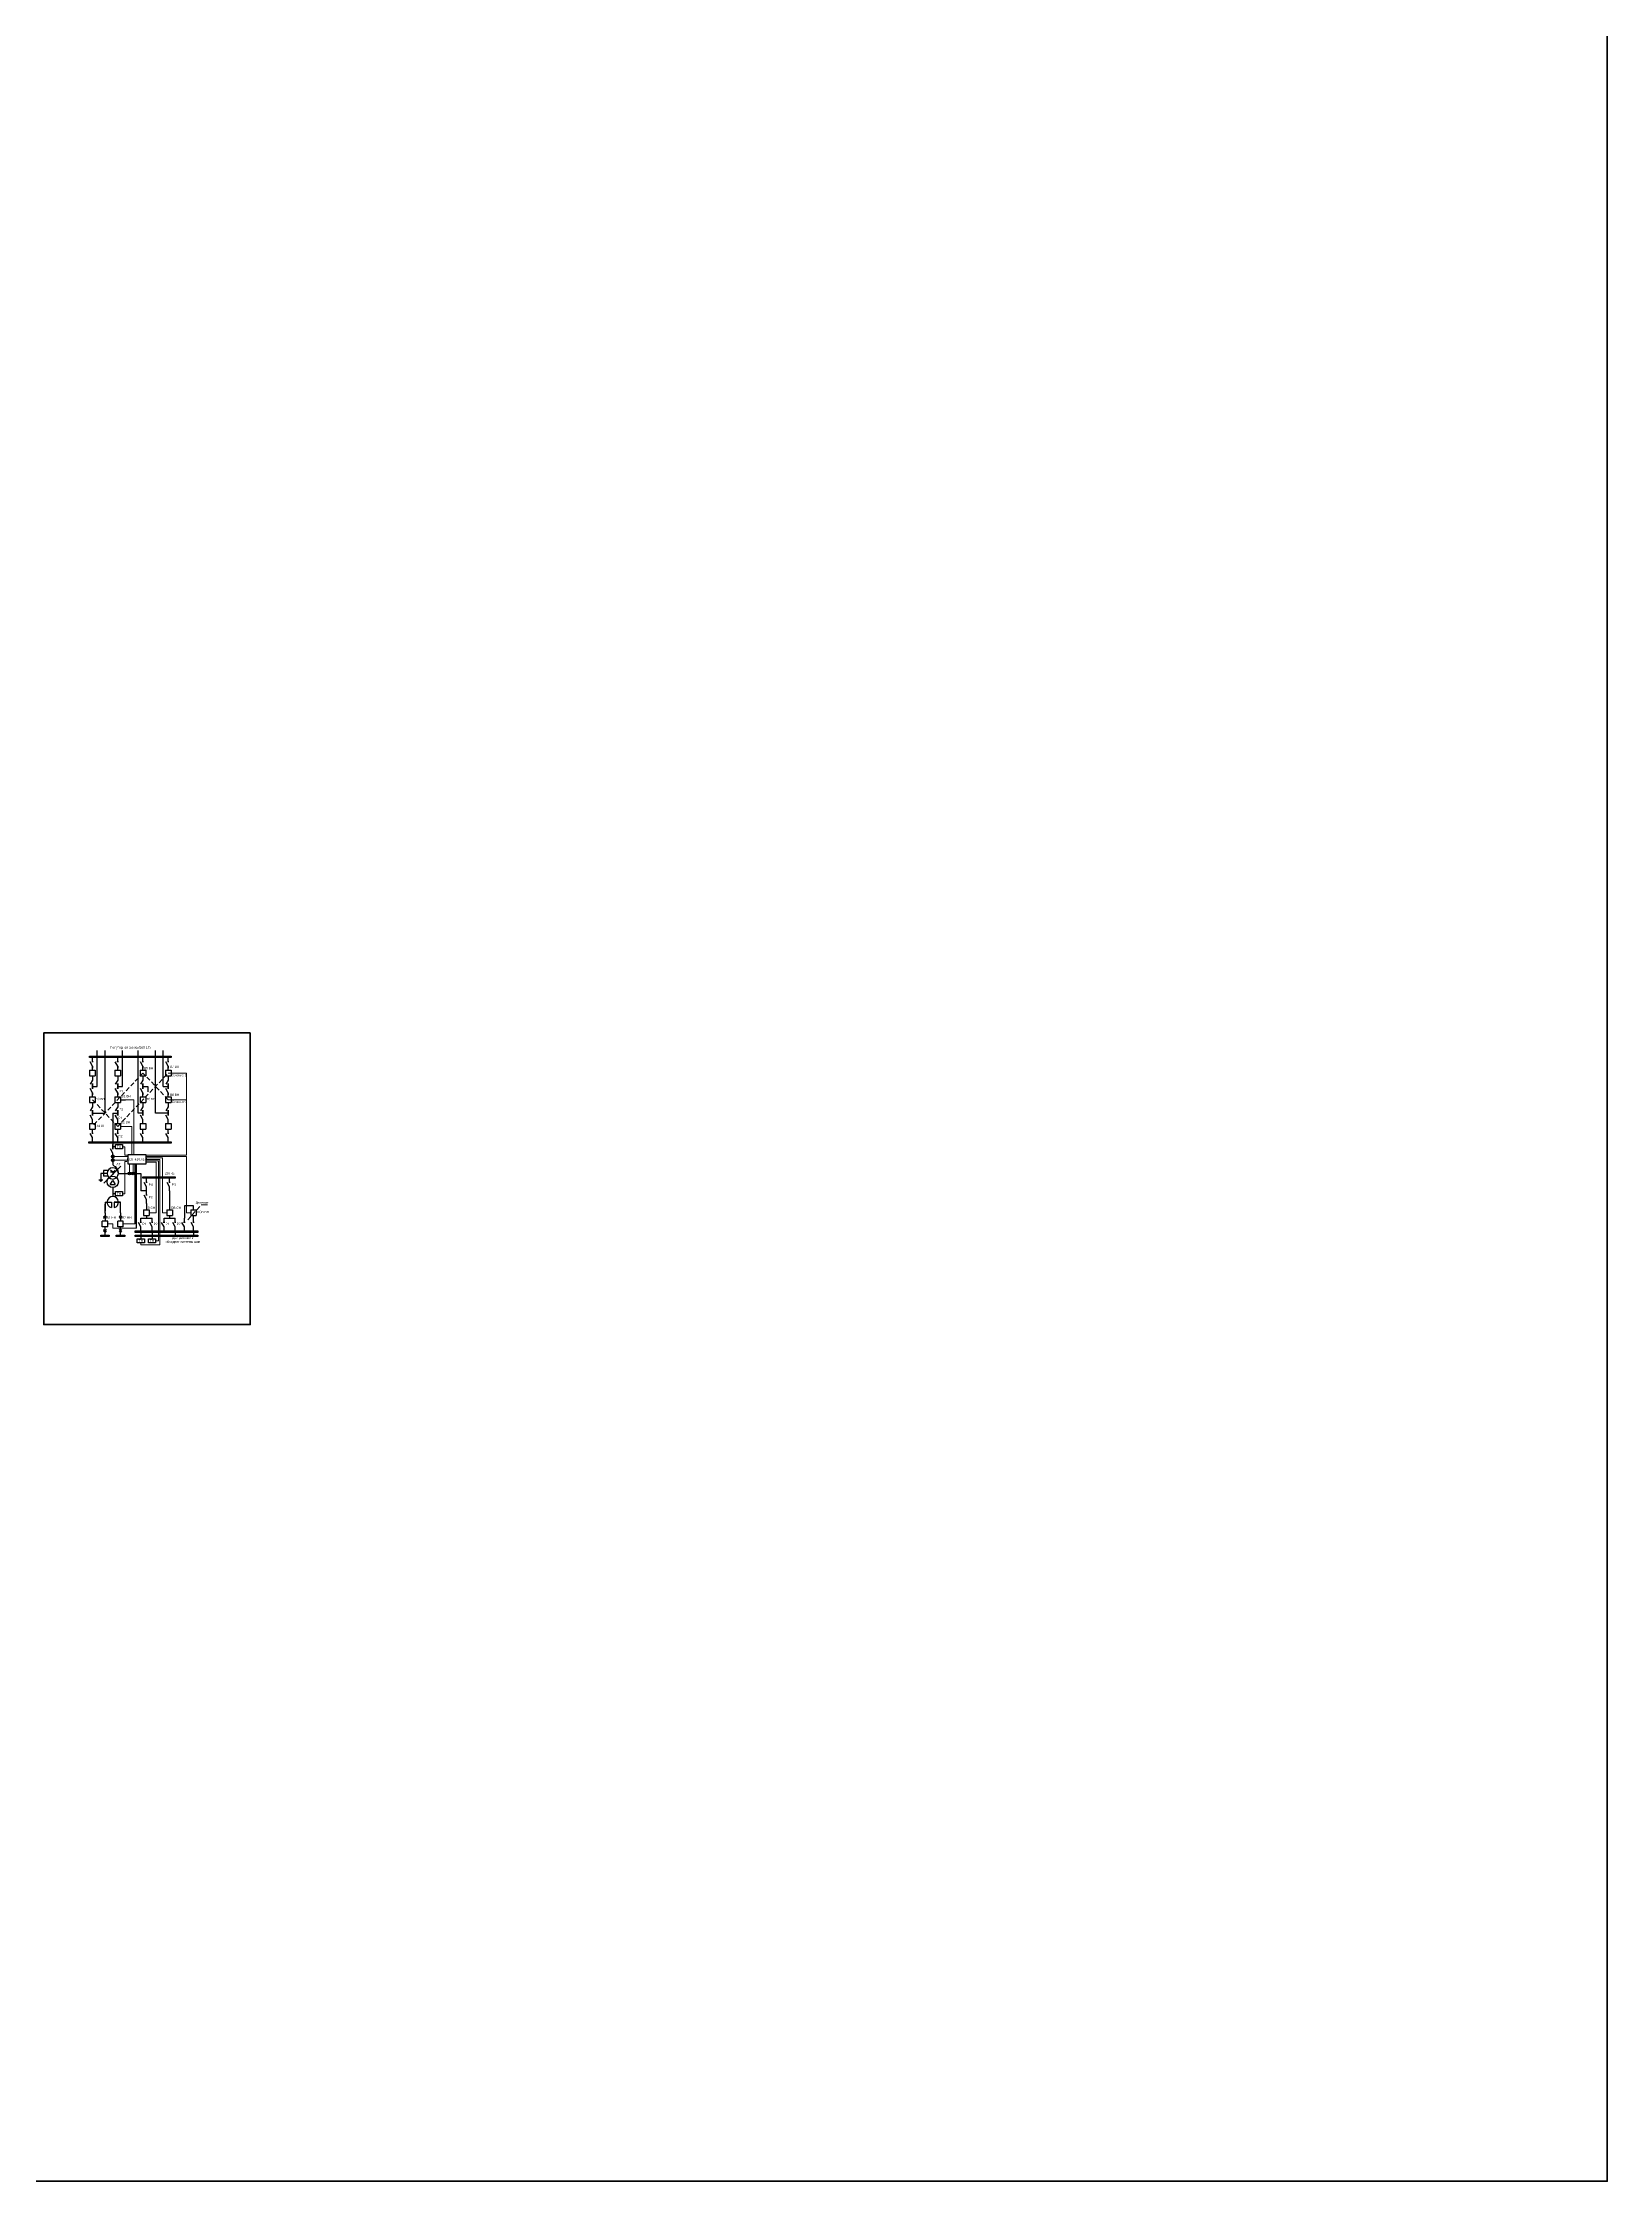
# Model space of a CAD drawing. Header units: millimetres. Extents: x 25558 to 49929, y 1902 to 19390.
# Drawn here: x 47700 to 49929, y 13296 to 16343 of the extents above; entities that cross this region are included whole.
import ezdxf
from ezdxf.enums import TextEntityAlignment as Align

# ---------------------------------------------------------------- set-up
doc = ezdxf.new("R2010")
doc.units = ezdxf.units.MM
doc.linetypes.add('HIDDEN', pattern=[9.525, 6.35, -3.175])
doc.layers.add('Основная', color=7, linetype='Continuous', lineweight=30)
doc.layers.add('Тонкая', color=7, linetype='Continuous', lineweight=5)
doc.styles.add('Narrow', font='ARIALN.TTF')
doc.styles.add('Вывод', font='tahoma.ttf', dxfattribs={"height": 2.5})
doc.styles.add('Компонент', font='ARIALN.TTF', dxfattribs={"height": 3.5})

# ---------------------------------------------------------------- blocks, each defined once
blk = doc.blocks.new('*U23')
at = {"color": 0}
blk.add_line((0, 0), (6, 3.4), dxfattribs=at)
blk = doc.blocks.new('*U11')
at = {"color": 0}
blk.add_line((0, -1), (0, 1), dxfattribs=at)
blk = doc.blocks.new('*U34')
at = {"color": 0}
for p, q in [((0, 3), (0, 9)), ((0, -9), (0, -3))]:
    blk.add_line(p, q, dxfattribs=at)
at = {"color": 0, "ltscale": 0.25, "rotation": 89.99999999999999}
for name, p in [('*U23', (0, -3)), ('*U11', (0, 3))]:
    blk.add_blockref(name, p, dxfattribs=at)
at = {"layer": 'Основная'}
for tag, height, style, p in [('ОУ', 3.5, 'Компонент', (-12, 0)), ('В1', 2.5, 'Вывод', (2, 7)), ('В2', 2.5, 'Вывод', (2, -7))]:
    blk.add_attdef(tag, text='', height=height, dxfattribs=dict(at, style=style)).set_placement(p, align=Align.MIDDLE_CENTER)
blk = doc.blocks.new('*U28')
at = {"color": 0}
for p, q in [((0, 0), (-8, 0)), ((-8, -8), (-8, 0)), ((0, -8), (0, 0)), ((0, -8), (-8, -8))]:
    blk.add_line(p, q, dxfattribs=at)
at = {"layer": 'Основная', "style": 'Компонент'}
blk.add_attdef('ОУ', text='', height=3.5, dxfattribs=at).set_placement((-15, -3), align=Align.MIDDLE_CENTER)
blk = doc.blocks.new('*U35')
at = {"color": 0}
for p, q in [((0, 9), (0, 3)), ((0, -3), (0, -9))]:
    blk.add_line(p, q, dxfattribs=at)
at = {"color": 0, "ltscale": 0.25, "xscale": -1, "rotation": 90}
for name, p in [('*U23', (0, 3)), ('*U11', (0, -3))]:
    blk.add_blockref(name, p, dxfattribs=at)
at = {"layer": 'Основная'}
for tag, height, style, p in [('ОУ', 3.5, 'Компонент', (-12, 0)), ('В2', 2.5, 'Вывод', (2, 7)), ('В1', 2.5, 'Вывод', (2, -7))]:
    blk.add_attdef(tag, text='', height=height, dxfattribs=dict(at, style=style)).set_placement(p, align=Align.MIDDLE_CENTER)
blk = doc.blocks.new('*U26')
at = {"ltscale": 0.25}
blk.add_circle((0, 0), 2, dxfattribs=at)
at = {"layer": 'Основная', "color": 0, "lineweight": 50}
blk.add_line((0, -3), (0, 3), dxfattribs=at)
at = {"layer": 'Основная', "style": 'Компонент'}
blk.add_attdef('ОУ', text='', height=3.5, dxfattribs=at).set_placement((-6, 0), align=Align.MIDDLE_CENTER)
blk = doc.blocks.new('*U40')
at = {"ltscale": 0.25}
for p, q in [((-3.5, -4), (0, 2)), ((0, 2), (3.5, -4)), ((-3.5, -4), (3.5, -4))]:
    blk.add_line(p, q, dxfattribs=at)
blk.add_circle((0, 0), 8, dxfattribs=at)
at = {"layer": 'Основная', "style": 'Компонент'}
blk.add_attdef('ОУ', text='', height=3.5, dxfattribs=at).set_placement((17, 0), align=Align.MIDDLE_CENTER)
blk = doc.blocks.new('*U41')
at = {"ltscale": 0.25}
for p, q in [((0, 0), (-20, 0)), ((14.4, 0), (0, 0))]:
    blk.add_line(p, q, dxfattribs=at)
blk.add_lwpolyline([(-18, 0, 1, 0, 0), (-20, 0, 0, 0, 0)], format="xyseb", dxfattribs=at)
at = {"layer": 'Основная', "style": 'Вывод'}
blk.add_attdef('ОС', text='', height=2.5, dxfattribs=at).set_placement((3, 2), align=Align.MIDDLE_CENTER)
blk = doc.blocks.new('*U42')
at = {"ltscale": 0.25}
for q in [(-3.2, 4.4), (3.2, 4.4), (0, -2), (3.2, 2)]:
    blk.add_line((0, 2), q, dxfattribs=at)
blk.add_circle((0, 0), 8, dxfattribs=at)
blk.add_arc((5.2, -0.2), 13.2, 113.2803, 179.3396, dxfattribs=at)
at = {"layer": 'Основная', "style": 'Компонент'}
blk.add_attdef('ОУ', text='', height=3.5, dxfattribs=at).set_placement((-17, 0), align=Align.MIDDLE_CENTER)
blk = doc.blocks.new('*U43')
at = {"color": 0}
for p, q in [((-3, 0), (3, 0)), ((0, 3), (0, 0)), ((-1.5, -1), (1.5, -1)), ((-0.5, -2), (0.5, -2))]:
    blk.add_line(p, q, dxfattribs=at)
blk = doc.blocks.new('*U943')
at = {"layer": 'Основная', "ltscale": 0.25}
for p, q in [((2, 2), (0, 0)), ((0, 0), (2, -2))]:
    blk.add_line(p, q, dxfattribs=at)
blk = doc.blocks.new('*U32')
at = {"color": 0}
for p, q in [((0, 6), (0, 2)), ((0, 0), (0, -6))]:
    blk.add_line(p, q, dxfattribs=at)
at = {"color": 0, "ltscale": 0.25, "xscale": -1, "rotation": 90}
for p in [(0, 2), (0, 0)]:
    blk.add_blockref('*U943', p, dxfattribs=at)
at = {"layer": 'Основная'}
for tag, height, style, p in [('ОУ2', 3.5, 'Компонент', (-5, 6)), ('В2', 2.5, 'Вывод', (3, 6)), ('ОУ1', 3.5, 'Компонент', (-5, -6)), ('В1', 2.5, 'Вывод', (3, -6))]:
    blk.add_attdef(tag, text='', height=height, dxfattribs=dict(at, style=style)).set_placement(p, align=Align.MIDDLE_CENTER)
blk = doc.blocks.new('*U33')
at = {"color": 0}
for p, q in [((0, 0), (0, 6)), ((0, -6), (0, -2))]:
    blk.add_line(p, q, dxfattribs=at)
at = {"color": 0, "ltscale": 0.25, "rotation": 89.99999999999999}
for p in [(0, 0), (0, -2)]:
    blk.add_blockref('*U943', p, dxfattribs=at)
at = {"layer": 'Основная'}
for tag, height, style, p in [('ОУ1', 3.5, 'Компонент', (-5, 6)), ('В1', 2.5, 'Вывод', (3, 6)), ('ОУ2', 3.5, 'Компонент', (-5, -6)), ('В2', 2.5, 'Вывод', (3, -6))]:
    blk.add_attdef(tag, text='', height=height, dxfattribs=dict(at, style=style)).set_placement(p, align=Align.MIDDLE_CENTER)
blk = doc.blocks.new('*U20')
at = {"ltscale": 0.25}
blk.add_circle((0, 0), 2, dxfattribs=at)
at = {"layer": 'Основная', "color": 0, "lineweight": 50}
blk.add_line((3, 0), (-3, 0), dxfattribs=at)
at = {"layer": 'Основная', "style": 'Компонент'}
blk.add_attdef('ОУ', text='', height=3.5, dxfattribs=at).set_placement((0, -6), align=Align.MIDDLE_CENTER)

msp = doc.modelspace()

# ---------------------------------------------------------------- linework, layer by layer
for p, q in [((47811, 14837), (47818, 14837)), ((47832, 14660), (47832, 14745)), ((47834, 14654), (47834, 14745))]:
    msp.add_line(p, q)
at = {"layer": 'Основная'}
for p, q in [((47778, 14856), (47778, 14907)), ((47789, 14818), (47789, 14907)), ((47814, 14856), (47814, 14907)), ((47836, 14818), (47836, 14907)), ((47861, 14818), (47861, 14907)), ((47872, 14856), (47872, 14907)), ((47771, 14897), (47771, 14898)), ((47771, 14885), (47771, 14882)), ((47807, 14897), (47807, 14898)), ((47807, 14885), (47807, 14882)), ((47843, 14897), (47843, 14898)), ((47843, 14885), (47843, 14882)), ((47879, 14897), (47879, 14898)), ((47879, 14885), (47879, 14882)), ((47771, 14856), (47778, 14856)), ((47771, 14847), (47771, 14844)), ((47807, 14856), (47814, 14856)), ((47807, 14847), (47807, 14844)), ((47843, 14856), (47850, 14856)), ((47843, 14847), (47843, 14844)), ((47850, 14856), (47850, 14848)), ((47872, 14856), (47879, 14856)), ((47879, 14847), (47879, 14844)), ((47771, 14818), (47789, 14818)), ((47800, 14818), (47800, 14775)), ((47800, 14818), (47807, 14818)), ((47843, 14818), (47836, 14818)), ((47879, 14818), (47861, 14818)), ((47771, 14789), (47771, 14793)), ((47807, 14789), (47807, 14793)), ((47843, 14789), (47843, 14793)), ((47879, 14789), (47879, 14793)), ((47771, 14777), (47771, 14776)), ((47800, 14775), (47800, 14767)), ((47804, 14770), (47800, 14770)), ((47800, 14758), (47800, 14748)), ((47800, 14748), (47800, 14744)), ((47807, 14777), (47807, 14776)), ((47843, 14777), (47843, 14776)), ((47879, 14777), (47879, 14776)), ((47840, 14732), (47840, 14707)), ((47848, 14725), (47848, 14726)), ((47881, 14725), (47881, 14726)), ((47789, 14691), (47789, 14678)), ((47789, 14675.5), (47789, 14688)), ((47800, 14712), (47800, 14699)), ((47804, 14703), (47800, 14703)), ((47848, 14707), (47840, 14707)), ((47848, 14689), (47848, 14680)), ((47881, 14707), (47881, 14689)), ((47881, 14689), (47881, 14680)), ((47840, 14668), (47848, 14668)), ((47848, 14672), (47848, 14668)), ((47848, 14668), (47856, 14668)), ((47873, 14668), (47881, 14668)), ((47881, 14672), (47881, 14668)), ((47881, 14668), (47889, 14668)), ((47915, 14686), (47902, 14686)), ((47902, 14686), (47902, 14668)), ((47915, 14680), (47915, 14686)), ((47915, 14668), (47915, 14672)), ((47789, 14644), (47789, 14643)), ((47811, 14644), (47811, 14643)), ((47840, 14650), (47840, 14649)), ((47840, 14649), (47840, 14639)), ((47856, 14650), (47856, 14644)), ((47856, 14644), (47856, 14643)), ((47856, 14643), (47856, 14639)), ((47873, 14650), (47873, 14649)), ((47889, 14650), (47889, 14644)), ((47889, 14644), (47889, 14643)), ((47902, 14650), (47902, 14649)), ((47915, 14650), (47915, 14644)), ((47915, 14644), (47915, 14643))]:
    msp.add_line(p, q, dxfattribs=at)
for points in [[(47767, 14899), (47883, 14899), (47883, 14897), (47767, 14897)], [(47766, 14777), (47883, 14777), (47883, 14775), (47766, 14775)], [(47804, 14773), (47814, 14773), (47814, 14767), (47804, 14767)], [(47822, 14759), (47847, 14759), (47847, 14745), (47822, 14745)], [(47843, 14727), (47889, 14727), (47889, 14725), (47843, 14725)], [(47804, 14706), (47814, 14706), (47814, 14700), (47804, 14700)], [(47783, 14644), (47795, 14644), (47795, 14642), (47783, 14642)], [(47805, 14644), (47817, 14644), (47817, 14642), (47805, 14642)], [(47832, 14650), (47921, 14650), (47921, 14648), (47832, 14648)], [(47832, 14644), (47921, 14644), (47921, 14642), (47832, 14642)], [(47835, 14639), (47845, 14639), (47845, 14633), (47835, 14633)], [(47851, 14639), (47861, 14639), (47861, 14633), (47851, 14633)]]:
    msp.add_lwpolyline(points, close=True, dxfattribs=at)
at = {"layer": 'Основная', "ltscale": 0.25, "const_width": 0.6}
for points in [[(47770.7, 14898, 1), (47771.3, 14898, 1)], [(47806.7, 14898, 1), (47807.3, 14898, 1)], [(47842.7, 14898, 1), (47843.3, 14898, 1)], [(47878.7, 14898, 1), (47879.3, 14898, 1)], [(47771.3, 14856, 1), (47770.7, 14856, 1)], [(47807.3, 14856, 1), (47806.7, 14856, 1)], [(47843.3, 14856, 1), (47842.7, 14856, 1)], [(47879.3, 14856, 1), (47878.7, 14856, 1)], [(47771.3, 14818, 1), (47770.7, 14818, 1)], [(47807.3, 14818, 1), (47806.7, 14818, 1)], [(47843.3, 14818, 1), (47842.7, 14818, 1)], [(47879.3, 14818, 1), (47878.7, 14818, 1)], [(47770.7, 14776, 1), (47771.3, 14776, 1)], [(47800.3, 14770, 1), (47799.7, 14770, 1)], [(47806.7, 14776, 1), (47807.3, 14776, 1)], [(47842.7, 14776, 1), (47843.3, 14776, 1)], [(47878.7, 14776, 1), (47879.3, 14776, 1)], [(47786.7, 14732, 1), (47787.3, 14732, 1)], [(47847.7, 14726, 1), (47848.3, 14726, 1)], [(47880.7, 14726, 1), (47881.3, 14726, 1)], [(47799.7, 14703, 1), (47800.3, 14703, 1)], [(47848.3, 14707, 1), (47847.7, 14707, 1)], [(47848.3, 14668, 1), (47847.7, 14668, 1)], [(47881.3, 14668, 1), (47880.7, 14668, 1)], [(47788.7, 14643, 1), (47789.3, 14643, 1)], [(47810.7, 14643, 1), (47811.3, 14643, 1)], [(47839.7, 14649, 1), (47840.3, 14649, 1)], [(47855.7, 14643, 1), (47856.3, 14643, 1)], [(47872.7, 14649, 1), (47873.3, 14649, 1)], [(47888.7, 14643, 1), (47889.3, 14643, 1)], [(47901.7, 14649, 1), (47902.3, 14649, 1)], [(47914.7, 14643, 1), (47915.3, 14643, 1)]]:
    msp.add_lwpolyline(points, format="xyb", close=True, dxfattribs=at)
at = {"layer": 'Основная'}
for points in [[(47787, 14732), (47783, 14732)], [(47783, 14732), (47783, 14726)], [(47792, 14732), (47786, 14732)], [(47793, 14736), (47787, 14736)], [(47787, 14736), (47787, 14728)], [(47793, 14728), (47787, 14728)], [(47808, 14732), (47826, 14732)], [(47826, 14732), (47840, 14732)], [(47789, 14691.1), (47798, 14691.1), (47798, 14683.3)], [(47789, 14691.1), (47798, 14691.1)], [(47800, 14712), (47800, 14704)], [(47811, 14691.1), (47802, 14691.1), (47802, 14683.3)], [(47802, 14691.1), (47811, 14691.1)], [(47811, 14676), (47811, 14691.1)]]:
    msp.add_lwpolyline(points, dxfattribs=at)
at = {"layer": 'Основная', "ltscale": 0.25}
msp.add_arc((47800, 14691), 8, 284.4775, 255.5225, dxfattribs=at)
at = {"layer": 'Тонкая', "linetype": 'HIDDEN'}
for p, q in [((47843, 14875), (47771, 14799)), ((47807, 14799), (47879, 14875)), ((47879, 14837), (47843, 14875)), ((47771, 14837), (47807, 14799)), ((47906.8, 14666), (47925.9, 14686.9))]:
    msp.add_line(p, q, dxfattribs=at)
at = {"layer": 'Тонкая'}
for p, q in [((47879, 14875), (47905, 14875)), ((47905, 14875), (47905, 14758)), ((47818, 14837), (47830, 14837)), ((47830, 14837), (47830, 14759)), ((47879, 14837), (47905, 14837)), ((47811, 14799), (47827, 14799)), ((47827, 14799), (47827, 14759)), ((47802, 14756), (47822, 14756)), ((47802, 14751), (47822, 14751)), ((47814, 14770), (47817, 14770)), ((47817, 14770), (47817, 14758)), ((47817, 14758), (47822, 14758)), ((47817, 14703), (47817, 14749)), ((47817, 14749), (47820, 14749)), ((47905, 14758), (47847, 14758)), ((47905, 14756), (47847, 14756)), ((47871, 14754), (47847, 14754)), ((47867, 14752), (47847, 14752)), ((47865, 14750), (47847, 14750)), ((47862, 14748), (47847, 14748)), ((47862, 14676), (47862, 14748)), ((47865, 14636), (47865, 14750)), ((47867, 14630), (47867, 14752)), ((47871, 14676), (47871, 14754)), ((47905, 14676), (47905, 14756)), ((47824, 14734), (47824, 14745)), ((47829, 14734), (47829, 14745)), ((47814, 14703), (47817, 14703)), ((47926, 14687), (47935, 14687)), ((47793, 14660), (47800, 14660)), ((47800, 14660), (47800, 14654)), ((47832, 14660), (47815, 14660)), ((47852, 14676), (47862, 14676)), ((47877, 14676), (47871, 14676)), ((47911, 14676), (47905, 14676)), ((47800, 14654), (47834, 14654)), ((47840, 14633), (47840, 14630)), ((47840, 14630), (47867, 14630)), ((47861, 14636), (47865, 14636))]:
    msp.add_line(p, q, dxfattribs=at)
at = {"layer": 'Тонкая', "lineweight": 50}
msp.add_lwpolyline([(42809, 19390), (49929, 19390), (49929, 13296), (42809, 13296)], close=True, dxfattribs=at)
at = {"layer": 'Тонкая', "color": 3, "lineweight": 50}
msp.add_lwpolyline([(47995.8, 14932.3), (47995.8, 14516.5), (47701.8, 14516.5), (47701.8, 14932.3)], close=True, dxfattribs=at)
at = {"layer": 'Тонкая', "ltscale": 0.3}
for points in [[(47778, 14907, 0, 1.5, 0), (47778, 14903, 0, 0, 0)], [(47789, 14907, 0, 1.5, 0), (47789, 14903, 0, 0, 0)], [(47814, 14907, 0, 1.5, 0), (47814, 14903, 0, 0, 0)], [(47836, 14907, 0, 1.5, 0), (47836, 14903, 0, 0, 0)], [(47861, 14907, 0, 1.5, 0), (47861, 14903, 0, 0, 0)], [(47872, 14907, 0, 1.5, 0), (47872, 14903, 0, 0, 0)], [(47884, 14875, 0, 1.5, 0), (47888, 14875, 0, 0, 0)], [(47850, 14848, 0, 1.5, 0), (47850, 14852, 0, 0, 0)], [(47811, 14837, 0, 1.5, 0), (47815, 14837, 0, 0, 0)], [(47884, 14837, 0, 1.5, 0), (47888, 14837, 0, 0, 0)], [(47811, 14799, 0, 1.5, 0), (47815, 14799, 0, 0, 0)], [(47822, 14758, 0, 1.5, 0), (47818, 14758, 0, 0, 0)], [(47822, 14756, 0, 1.5, 0), (47818, 14756, 0, 0, 0)], [(47822, 14751, 0, 1.5, 0), (47818, 14751, 0, 0, 0)], [(47822, 14749, 0, 1.5, 0), (47818, 14749, 0, 0, 0)], [(47847, 14752, 0, 1.5, 0), (47851, 14752, 0, 0, 0)], [(47847, 14750, 0, 1.5, 0), (47851, 14750, 0, 0, 0)], [(47824, 14745, 0, 1.5, 0), (47824, 14741, 0, 0, 0)], [(47829, 14745, 0, 1.5, 0), (47829, 14741, 0, 0, 0)], [(47793, 14660, 0, 1.5, 0), (47797, 14660, 0, 0, 0)], [(47815, 14660, 0, 1.5, 0), (47819, 14660, 0, 0, 0)], [(47852, 14676, 0, 1.5, 0), (47856, 14676, 0, 0, 0)], [(47877, 14676, 0, 1.5, 0), (47873, 14676, 0, 0, 0)], [(47911, 14676, 0, 1.5, 0), (47907, 14676, 0, 0, 0)]]:
    msp.add_lwpolyline(points, format="xyseb", dxfattribs=at)

# ---------------------------------------------------------------- block references
at = {"layer": 'Основная', "ltscale": 0.25}
for name, p, rotation in [('*U28', (47767, 14871), 180), ('*U28', (47803, 14871), 180), ('*U28', (47839, 14871), 180), ('*U28', (47875, 14871), 180), ('*U28', (47767, 14833), 180), ('*U28', (47803, 14833), 180), ('*U28', (47839, 14833), 180), ('*U28', (47875, 14833), 180), ('*U28', (47767, 14795), 180), ('*U28', (47803, 14795), 180), ('*U28', (47839, 14795), 180), ('*U28', (47875, 14795), 180), ('*U41', (47797.4, 14728.1), 224.9999999999999), ('*U28', (47844, 14672), 180), ('*U28', (47877, 14672), 180), ('*U28', (47911, 14672), 180)]:
    msp.add_blockref(name, p, dxfattribs=dict(at, rotation=rotation))
at = {"layer": 'Основная'}
for name, p in [('*U34', (47771, 14888)), ('*U35', (47771, 14862)), ('*U34', (47807, 14888)), ('*U35', (47807, 14862)), ('*U34', (47843, 14888)), ('*U35', (47843, 14862)), ('*U34', (47879, 14888)), ('*U35', (47879, 14862)), ('*U34', (47771, 14850)), ('*U34', (47807, 14850)), ('*U34', (47843, 14850)), ('*U34', (47879, 14850)), ('*U35', (47771, 14824)), ('*U34', (47771, 14812)), ('*U35', (47807, 14824)), ('*U34', (47807, 14812)), ('*U35', (47843, 14824)), ('*U34', (47843, 14812)), ('*U35', (47879, 14824)), ('*U34', (47879, 14812)), ('*U34', (47771, 14786)), ('*U34', (47807, 14786)), ('*U34', (47843, 14786)), ('*U34', (47879, 14786)), ('*U34', (47800, 14764)), ('*U34', (47848, 14716)), ('*U34', (47881, 14716)), ('*U34', (47848, 14698)), ('*U34', (47840, 14659)), ('*U34', (47856, 14659)), ('*U34', (47873, 14659)), ('*U34', (47889, 14659)), ('*U34', (47902, 14659)), ('*U34', (47915, 14659))]:
    msp.add_blockref(name, p, dxfattribs=at)
at = {"layer": 'Основная', "ltscale": 0.25}
for name, p in [('*U26', (47800, 14756)), ('*U26', (47800, 14751)), ('*U43', (47783, 14723)), ('*U20', (47824, 14732)), ('*U20', (47829, 14732)), ('*U28', (47793, 14664)), ('*U32', (47789, 14670)), ('*U28', (47815, 14664)), ('*U32', (47811, 14670)), ('*U33', (47789, 14650)), ('*U33', (47811, 14650))]:
    msp.add_blockref(name, p, dxfattribs=at)
at = {"layer": 'Основная', "ltscale": 0.35, "xscale": -1}
msp.add_blockref('*U42', (47800, 14732), dxfattribs=at)
at = {"layer": 'Основная', "ltscale": 0.35}
msp.add_blockref('*U40', (47800, 14720), dxfattribs=at)

# ---------------------------------------------------------------- texts
at = {"layer": 'Основная', "char_height": 3.3, "attachment_point": 5, "style": 'Narrow'}
for s, insert, width in [('\\pxt3;Полуторная схема (500-17)', (47825, 14911), 91.869), ('\\pxi-3,l3,t3;В5 ВН', (47851, 14882), 21.849), ('\\pxi-3,l3,t3;В7 ВН', (47888, 14884), 21.849), ('\\pxi-3,l3,t3;Сечение 1', (47894, 14872), 21.849), ('\\pxi-3,l3,t3;В3 ВН', (47782, 14838), 21.849), ('\\pxi-3,l3,t3;Р1', (47812, 14849), 10), ('\\pxi-3,l3,t3;В1 ВН', (47819, 14842), 21.849), ('\\pxi-3,l3,t3;В6 ВН', (47854, 14838), 21.849), ('\\pxi-3,l3,t3;В8 ВН', (47888, 14844), 21.849), ('\\pxi-3,l3,t3;Р1', (47811, 14811), 10), ('\\pxi-3,l3,t3;Р2', (47812, 14823), 10), ('\\pxi-3,l3,t3;Сечение 2', (47895, 14834), 21.849), ('\\pxi-3,l3,t3;В4 ВН', (47783, 14800), 21.849), ('\\pxi-3,l3,t3;Р2', (47811, 14785), 10), ('\\pxi-3,l3,t3;В2 ВН', (47818, 14805), 21.849), ('\\pxqc;ТН', (47809, 14770), 10), ('\\pxqc;ШЭТ 410.01-2 ', (47834.5, 14752), 25), ('\\pxi-3,l3,t3;AT', (47808, 14745), 10), ('\\pxi-3,l3,t3;Р4', (47854, 14716), 10), ('\\pxi-3,l3,t3;220 кВ', (47881, 14732), 53.381), ('\\pxi-3,l3,t3;Р3', (47887, 14716), 10), ('\\pxqc;ТН', (47809, 14703), 10), ('\\pxi-3,l3,t3;Р3', (47854, 14698), 10), ('\\pxi-3,l3,t3;Деление', (47927, 14690), 21.849), ('\\pxi-3,l3,t3;В1 НН', (47798, 14669), 21.849), ('\\pxi-3,l3,t3;В2 НН', (47820, 14669), 21.849), ('\\pxi-3,l3,t3;Р1', (47845, 14660), 10), ('\\pxi-3,l3,t3;В СН', (47855, 14683), 10), ('\\pxi-3,l3,t3;Р2', (47861, 14660), 10), ('\\pxi-3,l3,t3;Р1', (47878, 14660), 10), ('\\pxi-3,l3,t3;ОВ СН', (47890, 14683), 15.035), ('\\pxi-3,l3,t3;Р2', (47894, 14660), 10), ('\\pxi-3,l3,t3;ШСВ ВН', (47928, 14677), 18.758), ('\\pxqc;ТН', (47840, 14636), 10), ('\\pxqc;ТН', (47856, 14636), 10), ('\\pxt3;Две рабочие и обходная системы шин', (47900, 14637), 43.172)]:
    msp.add_mtext(s, dxfattribs=dict(at, insert=insert, width=width))

doc.saveas('drawing.dxf')
